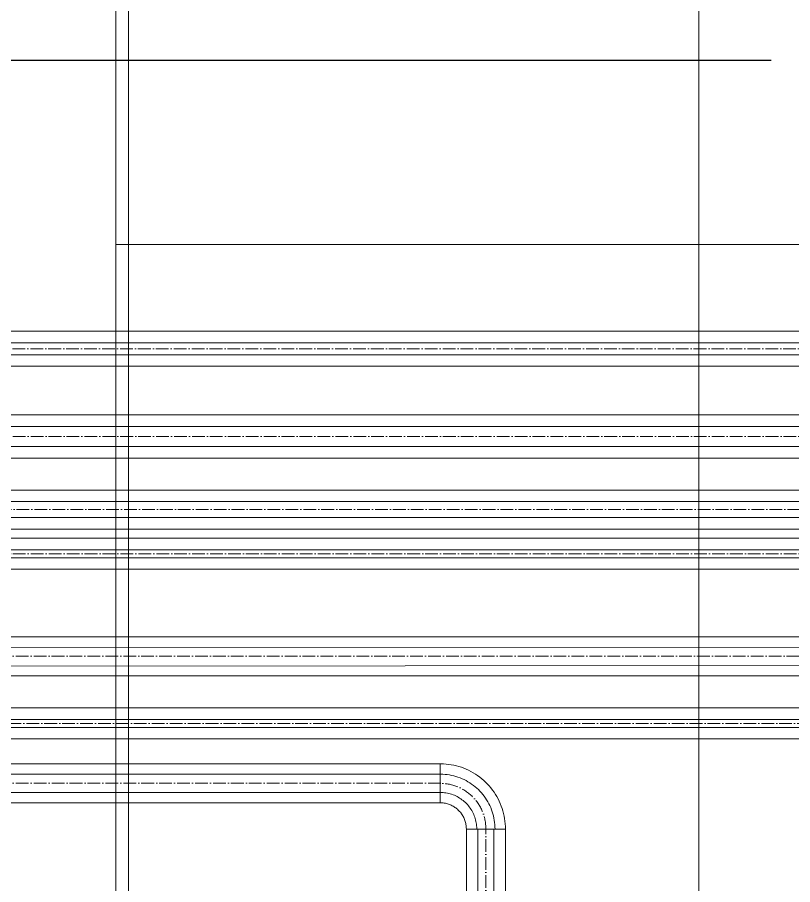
# Model space of a CAD drawing. Header units: millimetres. Extents: x -88595 to 880822, y -1054509 to -148035.
# Drawn here: x 536231 to 536841, y -273878 to -273196 of the extents above; entities that cross this region are included whole.
import ezdxf

# ---------------------------------------------------------------- set-up
doc = ezdxf.new("R2010")
doc.units = ezdxf.units.MM
for name, pattern in [('$0$ADSK_Скрыто', [6, 3, -3]), ('$1$ADSK_Скрыто', [6, 3, -3]), ('$10$ADSK_Осевая', [14, 10, -2, 0, -2]), ('$11$ADSK_Осевая', [14, 10, -2, 0, -2])]:
    doc.linetypes.add(name, pattern=pattern)
for name, color, linetype, lineweight in [('Изоляция', 7, 'Continuous', 18), ('Линии', 7, 'Continuous', 9), ('Оборудование', 7, 'Continuous', 18), ('Ограждение', 7, 'Continuous', 9), ('Трубопровод', 7, 'Continuous', 18), ('Трубопроводы', 7, 'Continuous', 18)]:
    doc.layers.add(name, color=color, linetype=linetype, lineweight=lineweight)
doc.layers.add('П4', color=1, linetype='Continuous')

# ---------------------------------------------------------------- blocks, each defined once
blk = doc.blocks.new('$0$ADSK_МедьПайка_Отвод-гнутая труба - Отвод _гнутая труба_-V30-В_Координация_кровля ОВ3')
at = {"layer": 'Линии', "color": 134, "linetype": '$0$ADSK_Скрыто', "true_color": 0x00a6a6}
for p, q in [((-7.45, 39.7), (-7.94, 39.7)), ((-7.45, 39.7), (-7.94, 39.7)), ((-3.82, 39.7), (-4.37, 39.7)), ((-3.82, 39.7), (-4.37, 39.7)), ((4.37, 39.7), (3.83, 39.7)), ((4.37, 39.7), (3.83, 39.7)), ((7.94, 39.7), (7.46, 39.7)), ((7.94, 39.7), (7.46, 39.7))]:
    blk.add_line(p, q, dxfattribs=at)
at = {"layer": 'Трубопроводы', "color": 134, "true_color": 0x00a6a6, "flags": 128}
for points in [[(-39.7, -7.94), (-37.79, -7.9), (-35.89, -7.79), (-34, -7.6), (-32.11, -7.33), (-30.24, -6.99), (-28.38, -6.57), (-26.53, -6.08), (-24.71, -5.52), (-22.92, -4.89), (-21.15, -4.18), (-19.41, -3.4), (-17.7, -2.56), (-16.03, -1.64), (-14.39, -0.66), (-12.8, 0.38), (-11.25, 1.49), (-9.74, 2.66), (-8.29, 3.88), (-6.88, 5.17), (-5.53, 6.51), (-4.23, 7.9), (-2.98, 9.35), (-1.8, 10.84), (-0.67, 12.38), (0.39, 13.96), (1.38, 15.58), (2.32, 17.25), (3.18, 18.94), (3.98, 20.68), (4.7, 22.44), (5.36, 24.23), (5.94, 26.04), (6.45, 27.88), (6.89, 29.73), (7.25, 31.6), (7.53, 33.49), (7.74, 35.38), (7.88, 37.28), (7.94, 39.19), (7.94, 39.7)], [(-7.94, 39.7), (-7.97, 38.43), (-8.04, 37.16), (-8.17, 35.9), (-8.35, 34.64), (-8.57, 33.39), (-8.85, 32.15), (-9.18, 30.92), (-9.55, 29.71), (-9.98, 28.51), (-10.45, 27.33), (-10.97, 26.17), (-11.53, 25.03), (-12.14, 23.92), (-12.79, 22.83), (-13.49, 21.77), (-14.23, 20.73), (-15, 19.73), (-15.82, 18.76), (-16.68, 17.82), (-17.57, 16.92), (-18.5, 16.05), (-19.46, 15.22), (-20.46, 14.43), (-21.49, 13.68), (-22.54, 12.97), (-23.62, 12.31), (-24.73, 11.69), (-25.86, 11.11), (-27.02, 10.58), (-28.19, 10.1), (-29.38, 9.66), (-30.59, 9.27), (-31.82, 8.93), (-33.05, 8.64), (-34.3, 8.4), (-35.56, 8.21), (-36.82, 8.07), (-38.09, 7.98), (-39.36, 7.94), (-39.7, 7.94)]]:
    blk.add_lwpolyline(points, dxfattribs=at)
blk = doc.blocks.new('Кровля')
at = {"layer": 'Ограждение'}
h = blk.add_hatch(dxfattribs=at)
h.set_pattern_fill('FP_18', color=256, style=0, pattern_type=2)
h.set_pattern_definition([(0, (548766.5, 663825.2), (0, 600), []), (90, (548766.5, 663825.2), (-600, 4e-14), [])])
h.paths.add_polyline_path([(548585.5, 651222.5), (549365.5, 651222.5), (549365.5, 654690.46), (548585.5, 653910.46), (548585.5, 651496.75)])
h = blk.add_hatch(dxfattribs=at)
h.set_pattern_fill('FP_85', color=256, style=0, pattern_type=2)
h.set_pattern_definition([(0, (548314, 663825.2), (0, 600), []), (90, (548314, 663825.2), (-424.264, 3e-14), [])])
h.paths.add_polyline_path([(548585.5, 651222.5), (548585.5, 653910.46), (548575.5, 653900.46), (548575.5, 651222.5)])
for p, q in [((548585.5, 653910.46), (548585.5, 651222.5)), ((548575.5, 653900.46), (548575.5, 651222.5))]:
    blk.add_line(p, q, dxfattribs=at)

msp = doc.modelspace()

# ---------------------------------------------------------------- linework, layer by layer
at = {"layer": 'Изоляция', "color": 190, "true_color": 0x8000ff}
for p, q in [((537209.88, -273442.84), (535607.26, -273442.85)), ((537209.88, -273451.83), (535607.26, -273451.84)), ((537209.88, -273461.38), (535607.26, -273461.38)), ((537209.88, -273470.36), (535607.26, -273470.37)), ((537393.55, -273605.67), (535713.5, -273605.67)), ((537393.55, -273614.67), (535713.5, -273614.67)), ((537393.55, -273621.02), (535713.5, -273621.02)), ((537393.55, -273630.02), (535713.5, -273630.02)), ((537333.62, -273739.16), (535566.45, -273739.16)), ((537333.62, -273748.16), (535566.45, -273748.16)), ((537333.62, -273754.51), (535566.45, -273754.51)), ((537333.62, -273763.51), (535566.45, -273763.51))]:
    msp.add_line(p, q, dxfattribs=at)
at = {"layer": 'Изоляция', "color": 134, "true_color": 0x00a6a6}
for p, q in [((535608.12, -273508.67), (537125.51, -273508.67)), ((535623.06, -273517.63), (537125.51, -273517.65)), ((535623.14, -273533.43), (537125.51, -273533.53)), ((535608.12, -273542.55), (537125.51, -273542.55)), ((537424.59, -273567.73), (535784.84, -273567.73)), ((537424.59, -273576.74), (535784.84, -273576.74)), ((537424.59, -273589.44), (535784.84, -273589.44)), ((537424.59, -273598.44), (535784.84, -273598.44)), ((537282.99, -273683.09), (535606.2, -273683.11)), ((537282.99, -273691.23), (535620.8, -273691.75)), ((537282.99, -273705.65), (535619.99, -273706.6)), ((537282.99, -273713.79), (535607.76, -273713.77)), ((536563.93, -273783.09), (535606.98, -273783.09)), ((536563.38, -273783.61), (536563.38, -273783.09)), ((536563.38, -273786.34), (536563.38, -273785.15)), ((536563.38, -273786.44), (536563.38, -273787.52)), ((536563.93, -273791.27), (535606.98, -273791.27)), ((536563.38, -273788.87), (536563.38, -273790.72)), ((536563.38, -273791.78), (536563.38, -273794.45)), ((536563.38, -273795.03), (536563.38, -273801.86)), ((536563.93, -273805.65), (535606.98, -273805.65)), ((536563.38, -273802.43), (536563.38, -273805.1)), ((536563.38, -273806.16), (536563.38, -273808.01)), ((536563.93, -273813.8), (535606.98, -273813.8)), ((536584, -273834.42), (536584, -276650.14)), ((536614.7, -273834.42), (536584, -273834.42)), ((536614.7, -276650.14), (536614.7, -273834.42))]:
    msp.add_line(p, q, dxfattribs=at)
at = {"layer": 'Изоляция', "color": 134, "true_color": 0x00a6a6, "flags": 128}
for points in [[(536614.7, -273834.42), (536614.66, -273832.36), (536614.54, -273830.31), (536614.33, -273828.27), (536614.05, -273826.24), (536613.68, -273824.22), (536613.23, -273822.22), (536612.7, -273820.23), (536612.1, -273818.27), (536611.41, -273816.34), (536610.65, -273814.43), (536609.81, -273812.55), (536608.9, -273810.72), (536607.92, -273808.91), (536606.86, -273807.15), (536605.74, -273805.44), (536604.54, -273803.77), (536603.29, -273802.14), (536601.96, -273800.57), (536600.58, -273799.06), (536599.14, -273797.6), (536597.63, -273796.2), (536596.08, -273794.86), (536594.47, -273793.58), (536592.81, -273792.37), (536591.11, -273791.23), (536589.36, -273790.15), (536587.57, -273789.15), (536585.74, -273788.22), (536583.87, -273787.36), (536581.98, -273786.58), (536580.05, -273785.87), (536578.09, -273785.25), (536576.11, -273784.7), (536574.12, -273784.23), (536572.1, -273783.84), (536570.07, -273783.53), (536568.03, -273783.3), (536565.98, -273783.16), (536563.93, -273783.09), (536563.38, -273783.09)], [(536563.38, -273813.79), (536564.2, -273813.81), (536565.03, -273813.86), (536565.85, -273813.94), (536566.66, -273814.06), (536567.47, -273814.2), (536568.28, -273814.38), (536569.08, -273814.59), (536569.87, -273814.84), (536570.64, -273815.11), (536571.41, -273815.42), (536572.16, -273815.76), (536572.9, -273816.12), (536573.63, -273816.52), (536574.33, -273816.94), (536575.02, -273817.39), (536575.69, -273817.87), (536576.35, -273818.38), (536576.98, -273818.91), (536577.59, -273819.47), (536578.17, -273820.05), (536578.73, -273820.65), (536579.27, -273821.27), (536579.79, -273821.92), (536580.27, -273822.59), (536580.73, -273823.27), (536581.16, -273823.98), (536581.57, -273824.69), (536581.94, -273825.43), (536582.29, -273826.18), (536582.6, -273826.94), (536582.88, -273827.72), (536583.14, -273828.5), (536583.36, -273829.3), (536583.54, -273830.1), (536583.7, -273830.91), (536583.83, -273831.73), (536583.92, -273832.55), (536583.97, -273833.37), (536584, -273834.19), (536584, -273834.42)]]:
    msp.add_lwpolyline(points, dxfattribs=at)
at = {"layer": 'Линии', "color": 134, "linetype": '$1$ADSK_Скрыто', "true_color": 0x00a6a6}
for p, q in [((536563.38, -273783.58), (536563.38, -273785.06)), ((536563.38, -273785.15), (536563.38, -273783.61)), ((536563.38, -273787.55), (536563.38, -273788.87)), ((536563.38, -273788.75), (536563.38, -273787.59)), ((536563.38, -273790.76), (536563.38, -273791.78)), ((536563.38, -273791.7), (536563.38, -273790.77)), ((536563.38, -273791.69), (536563.38, -273791.25)), ((536563.38, -273794.97), (536563.38, -273794.47)), ((536563.38, -273794.97), (536563.38, -273794.49)), ((536563.38, -273794.5), (536563.38, -273795.03)), ((536563.38, -273801.86), (536563.38, -273802.39)), ((536563.38, -273802.4), (536563.38, -273801.91)), ((536563.38, -273802.41), (536563.38, -273801.91)), ((536563.38, -273805.1), (536563.38, -273806.13)), ((536563.38, -273806.12), (536563.38, -273805.18)), ((536563.38, -273805.64), (536563.38, -273805.19)), ((536563.38, -273808.01), (536563.38, -273813.41)), ((536563.38, -273813.79), (536563.38, -273808.13))]:
    msp.add_line(p, q, dxfattribs=at)
at = {"layer": 'П4', "color": 7, "ltscale": 100}
msp.add_line((536215.68, -273229.39), (536823.72, -273229.39), dxfattribs=at)
at = {"layer": 'Трубопровод', "color": 134, "true_color": 0x00a6a6}
for p, q in [((536593, -273834.42), (536593, -276591.4)), ((536605.7, -276591.4), (536605.7, -273834.42))]:
    msp.add_line(p, q, dxfattribs=at)
at = {"layer": 'Трубопровод', "color": 134, "linetype": '$10$ADSK_Осевая', "true_color": 0x00a6a6}
msp.add_line((536599.35, -276827.58), (536599.35, -273834.42), dxfattribs=at)
at = {"layer": 'Трубопроводы', "color": 190, "linetype": '$11$ADSK_Осевая', "true_color": 0x8000ff}
for p, q in [((537209.88, -273456.6), (535607.26, -273456.61)), ((537393.55, -273617.84), (535713.5, -273617.84)), ((537333.62, -273751.34), (535566.45, -273751.34))]:
    msp.add_line(p, q, dxfattribs=at)
at = {"layer": 'Трубопроводы', "color": 134, "linetype": '$11$ADSK_Осевая', "true_color": 0x00a6a6}
for p, q in [((537125.51, -273525.61), (535625.06, -273525.61)), ((537424.59, -273583.09), (535784.84, -273583.09)), ((537282.99, -273698.44), (535622.33, -273698.28)), ((536563.93, -273798.44), (535606.98, -273798.44))]:
    msp.add_line(p, q, dxfattribs=at)
msp.add_arc((536563.38, -273834.42), 35.97, 0, 90, dxfattribs=at)

# ---------------------------------------------------------------- block references
at = {"layer": 'Линии', "color": 134, "linetype": '$0$ADSK_Скрыто', "true_color": 0x00a6a6, "xscale": 0.9061393151562446, "yscale": 0.9061393151562446, "zscale": 0.9061393151562446, "rotation": 90}
msp.add_blockref('$0$ADSK_МедьПайка_Отвод-гнутая труба - Отвод _гнутая труба_-V30-В_Координация_кровля ОВ3', (536599.35, -273798.44), dxfattribs=at)
at = {"layer": 'Оборудование', "color": 5, "true_color": 0x0000ff}
msp.add_blockref('Кровля', (-12267.25, -926437.39), dxfattribs=at)

doc.saveas('drawing.dxf')
